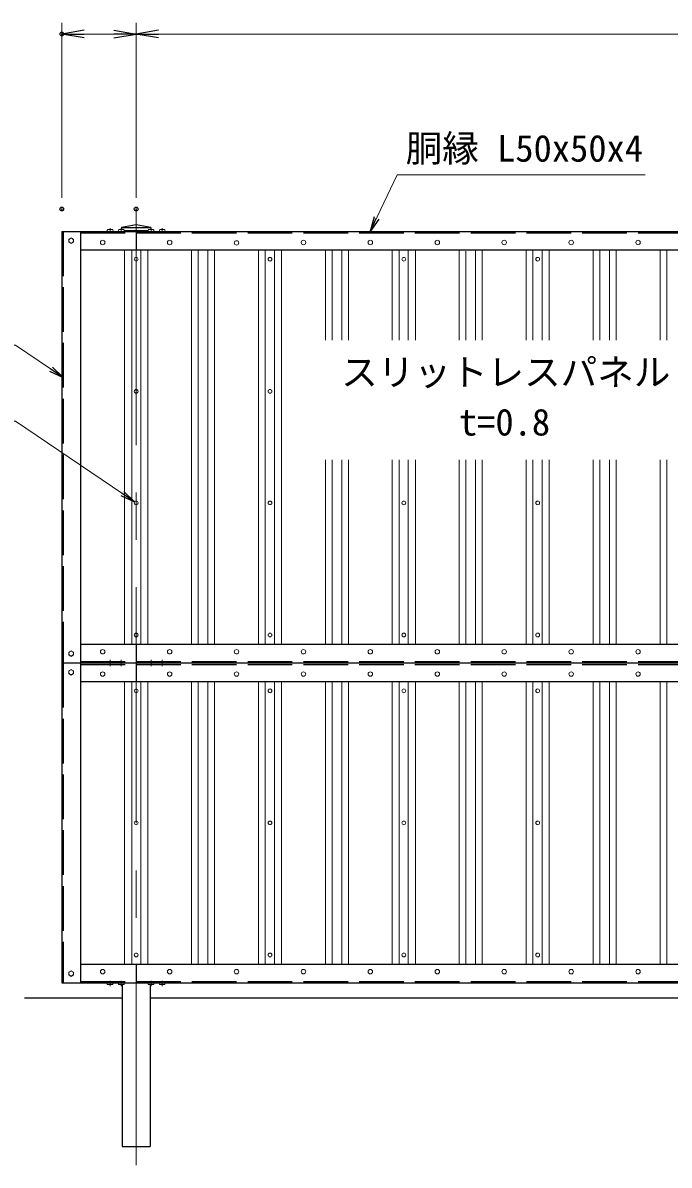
# Model space of a CAD drawing. Units: millimetres, scale not verified. Extents: x -6300 to 6300, y -4455 to 4455.
# Drawn here: x -4182 to -2444, y -384 to 2687 of the extents above; entities that cross this region are included whole.
import ezdxf
from ezdxf.enums import TextEntityAlignment as Align

# ---------------------------------------------------------------- set-up
doc = ezdxf.new("R2010")
doc.units = ezdxf.units.MM
doc.header["$LTSCALE"] = 20
doc.header["$PDMODE"] = 32
doc.header["$PDSIZE"] = 10
doc.linetypes.add('DASHED', pattern=[7.5, 6, -1.5])
doc.linetypes.add('USER1', pattern=[50.8, 31.75, -6.35, 6.35, -6.35])
for name, color, linetype, lineweight in [('0-0_D-STR4', 7, 'Continuous', 25), ('0-1_D-STR1', 1, 'Continuous', 25), ('0-2_D-BMK', 2, 'USER1', 13), ('0-3_D-STR3', 3, 'Continuous', 13), ('0-4_D-STR2', 7, 'Continuous', 13), ('0-5_0', 7, 'Continuous', 25), ('0-6_D-STR-DIM', 7, 'Continuous', 13), ('0-8_D-STR-TXT', 7, 'Continuous', 13)]:
    doc.layers.add(name, color=color, linetype=linetype, lineweight=lineweight)
doc.layers.add('0-7_Defpoints', color=8, linetype='Continuous')
doc.styles.add('ＭＳ ゴシック', font='')
doc.styles.get('ＭＳ ゴシック').set_extended_font_data('MS Gothic')

# ---------------------------------------------------------------- blocks, each defined once
blk = doc.blocks.new('_Open')
at = {"layer": '0-5_0'}
blk.add_line((-20, 3.333), (0, 0), dxfattribs=at)
blk.add_lwpolyline([(-20, -3.333), (0, 0), (-20, 0)], dxfattribs=at)

msp = doc.modelspace()

# ---------------------------------------------------------------- linework, layer by layer
at = {"layer": '0-0_D-STR4'}
for p, q in [((-4177.46, 66.36), (-3914.96, 66.36)), ((-3839.96, 66.36), (-2114.96, 66.36))]:
    msp.add_line(p, q, dxfattribs=at)
at = {"layer": '0-1_D-STR1'}
for p, q in [((-4077.46, 2126.36), (-1626.46, 2126.36)), ((-4077.46, 2126.36), (-4077.46, 966.36)), ((-4027.46, 2126.36), (-4027.46, 966.36)), ((-3916.96, 2136.36), (-3837.96, 2136.36)), ((-3909.6, 2128.36), (-3845.33, 2128.36)), ((-3877.46, 2126.36), (-3877.46, 2076.36)), ((-3837.96, 2136.36), (-3837.96, 2131.16)), ((-4027.46, 2076.36), (-1626.46, 2076.36)), ((-4027.46, 2076.36), (-1626.46, 2076.36)), ((-4027.46, 1016.36), (-1626.46, 1016.36)), ((-3877.46, 1016.36), (-3877.46, 966.36)), ((-4077.46, 966.36), (-1626.46, 966.36)), ((-4077.46, 966.36), (-1626.46, 966.36)), ((-4077.46, 966.36), (-4077.46, 106.36)), ((-4027.46, 966.36), (-4027.46, 106.36)), ((-3877.46, 966.36), (-3877.46, 916.36)), ((-4027.46, 916.36), (-1626.46, 916.36)), ((-4027.46, 916.36), (-1626.46, 916.36)), ((-4027.46, 156.36), (-1626.46, 156.36)), ((-4027.46, 156.36), (-1626.46, 156.36)), ((-3877.46, 156.36), (-3877.46, 106.36)), ((-4077.46, 106.36), (-1626.46, 106.36)), ((-3914.96, 101.56), (-3914.96, -333.64)), ((-3839.96, 101.56), (-3839.96, -333.64)), ((-3914.96, -333.64), (-3839.96, -333.64))]:
    msp.add_line(p, q, dxfattribs=at)
at = {"layer": '0-1_D-STR1', "linetype": 'DASHED'}
for p, q in [((-4073.46, 2126.36), (-4073.46, 966.36)), ((-4027.46, 2122.36), (-1626.46, 2122.36)), ((-4073.46, 966.36), (-4073.46, 106.36)), ((-4027.46, 970.36), (-1626.46, 970.36)), ((-4027.46, 962.36), (-1626.46, 962.36)), ((-4027.46, 110.36), (-1626.46, 110.36))]:
    msp.add_line(p, q, dxfattribs=at)
at = {"layer": '0-1_D-STR1'}
msp.add_lwpolyline([(-3837.96, 2136.36), (-3877.46, 2144.36), (-3916.96, 2136.36), (-3916.96, 2131.16)], dxfattribs=at)
at = {"layer": '0-2_D-BMK'}
for p, q in [((-3877.46, 2186.36), (-3877.46, -383.64)), ((-3947.46, 2120.49), (-3947.46, 2134.91)), ((-3917.46, 2120.49), (-3917.46, 2134.91)), ((-3837.46, 2120.49), (-3837.46, 2134.91)), ((-3807.46, 2120.49), (-3807.46, 2134.91)), ((-3947.46, 960.49), (-3947.46, 974.91)), ((-3947.46, 972.24), (-3947.46, 957.82)), ((-3917.46, 960.49), (-3917.46, 974.91)), ((-3917.46, 972.24), (-3917.46, 957.82)), ((-3837.46, 960.49), (-3837.46, 974.91)), ((-3837.46, 972.24), (-3837.46, 957.82)), ((-3807.46, 960.49), (-3807.46, 974.91)), ((-3807.46, 972.24), (-3807.46, 957.82)), ((-3947.46, 112.24), (-3947.46, 97.82)), ((-3917.46, 112.24), (-3917.46, 97.82)), ((-3837.46, 112.24), (-3837.46, 97.82)), ((-3807.46, 112.24), (-3807.46, 97.82))]:
    msp.add_line(p, q, dxfattribs=at)
at = {"layer": '0-3_D-STR3'}
for p, q in [((-3939.46, 2126.36), (-3955.46, 2126.36)), ((-3940.96, 2131.16), (-3953.96, 2131.16)), ((-3909.46, 2126.36), (-3925.46, 2126.36)), ((-3910.96, 2131.16), (-3923.96, 2131.16)), ((-3829.46, 2126.36), (-3845.46, 2126.36)), ((-3830.96, 2131.16), (-3843.96, 2131.16)), ((-3799.46, 2126.36), (-3815.46, 2126.36)), ((-3800.96, 2131.16), (-3813.96, 2131.16)), ((-3829.46, 966.36), (-3845.46, 966.36)), ((-3799.46, 966.36), (-3815.46, 966.36)), ((-3939.46, 106.36), (-3955.46, 106.36)), ((-3940.96, 101.56), (-3953.96, 101.56)), ((-3909.46, 106.36), (-3925.46, 106.36)), ((-3910.96, 101.56), (-3923.96, 101.56)), ((-3829.46, 106.36), (-3845.46, 106.36)), ((-3830.96, 101.56), (-3843.96, 101.56)), ((-3799.46, 106.36), (-3815.46, 106.36)), ((-3800.96, 101.56), (-3813.96, 101.56))]:
    msp.add_line(p, q, dxfattribs=at)
for points in [[(-4058.96, 2097.61), (-4052.46, 2093.86), (-4045.96, 2097.61), (-4045.96, 2105.12), (-4052.46, 2108.87), (-4058.96, 2105.12)], [(-4058.96, 995.12), (-4052.46, 998.87), (-4045.96, 995.12), (-4045.96, 987.61), (-4052.46, 983.86), (-4058.96, 987.61)], [(-4058.96, 937.61), (-4052.46, 933.86), (-4045.96, 937.61), (-4045.96, 945.12), (-4052.46, 948.87), (-4058.96, 945.12)], [(-4058.96, 135.12), (-4052.46, 138.87), (-4045.96, 135.12), (-4045.96, 127.61), (-4052.46, 123.86), (-4058.96, 127.61)]]:
    msp.add_lwpolyline(points, close=True, dxfattribs=at)
for centre, radius in [((-4052.46, 2101.36), 6.3), ((-3967.46, 2096.36), 6), ((-3787.46, 2096.36), 6), ((-3607.46, 2095.36), 6), ((-3427.46, 2096.36), 6), ((-3247.46, 2096.36), 6), ((-3067.46, 2096.36), 6), ((-2887.46, 2096.36), 6), ((-2707.46, 2096.36), 6), ((-2527.46, 2096.36), 6), ((-3877.46, 2051.36), 5), ((-3517.46, 2051.36), 5), ((-3157.46, 2051.36), 5), ((-2797.46, 2051.36), 5), ((-3877.46, 1696.36), 5), ((-3517.46, 1696.36), 5), ((-3877.46, 1396.36), 5), ((-3517.46, 1396.36), 5), ((-3157.46, 1396.36), 5), ((-2797.46, 1396.36), 5), ((-3877.46, 1041.36), 5), ((-3517.46, 1041.36), 5), ((-3157.46, 1041.36), 5), ((-2797.46, 1041.36), 5), ((-4052.46, 991.36), 6.3), ((-3967.46, 996.36), 6), ((-3967.46, 996.36), 6), ((-3787.46, 996.36), 6), ((-3607.46, 996.36), 6), ((-3427.46, 996.36), 6), ((-3247.46, 996.36), 6), ((-3067.46, 996.36), 6), ((-2887.46, 996.36), 6), ((-2707.46, 996.36), 6), ((-2527.46, 996.36), 6), ((-4052.46, 941.36), 6.3), ((-3967.46, 936.36), 6), ((-3787.46, 936.36), 6), ((-3607.46, 936.36), 6), ((-3427.46, 936.36), 6), ((-3247.46, 936.36), 6), ((-3067.46, 936.36), 6), ((-2887.46, 936.36), 6), ((-2707.46, 936.36), 6), ((-2527.46, 936.36), 6), ((-3877.46, 891.36), 5), ((-3517.46, 891.36), 5), ((-3157.46, 891.36), 5), ((-2797.46, 891.36), 5), ((-3877.46, 536.36), 5), ((-3517.46, 536.36), 5), ((-3157.46, 536.36), 5), ((-2797.46, 536.36), 5), ((-3877.46, 181.36), 5), ((-3517.46, 181.36), 5), ((-3157.46, 181.36), 5), ((-2797.46, 181.36), 5), ((-4052.46, 131.36), 6.3), ((-3967.46, 136.36), 6), ((-3967.46, 136.36), 6), ((-3787.46, 136.36), 6), ((-3607.46, 136.36), 6), ((-3427.46, 136.36), 6), ((-3247.46, 136.36), 6), ((-3067.46, 136.36), 6), ((-2887.46, 136.36), 6), ((-2707.46, 136.36), 6), ((-2527.46, 136.36), 6)]:
    msp.add_circle(centre, radius, dxfattribs=at)
for centre, major_axis, start_param, end_param in [((-3953.96, 2126.36), (0, -4.8), 3.1415927, 4.712389), ((-3940.96, 2126.36), (0, -4.8), 1.5707963, 3.1415927), ((-3923.96, 2126.36), (0, -4.8), 3.1415927, 4.712389), ((-3910.96, 2126.36), (0, -4.8), 1.5707963, 3.1415927), ((-3843.96, 2126.36), (0, -4.8), 3.1415927, 4.712389), ((-3830.96, 2126.36), (0, -4.8), 1.5707963, 3.1415927), ((-3813.96, 2126.36), (0, -4.8), 3.1415927, 4.712389), ((-3800.96, 2126.36), (0, -4.8), 1.5707963, 3.1415927), ((-3953.96, 106.36), (0, 4.8), 1.5707963, 3.1415927), ((-3940.96, 106.36), (0, 4.8), 3.1415927, 4.712389), ((-3923.96, 106.36), (0, 4.8), 1.5707963, 3.1415927), ((-3910.96, 106.36), (0, 4.8), 3.1415927, 4.712389), ((-3843.96, 106.36), (0, 4.8), 1.5707963, 3.1415927), ((-3830.96, 106.36), (0, 4.8), 3.1415927, 4.712389), ((-3813.96, 106.36), (0, 4.8), 1.5707963, 3.1415927), ((-3800.96, 106.36), (0, 4.8), 3.1415927, 4.712389)]:
    msp.add_ellipse(centre, major_axis=major_axis, ratio=0.3125, start_param=start_param, end_param=end_param, dxfattribs=at)
at = {"layer": '0-4_D-STR2'}
for p, q in [((-3908.46, 2076.36), (-3908.46, 1016.36)), ((-3889.46, 2076.36), (-3889.46, 1016.36)), ((-3864.46, 2076.36), (-3864.46, 1016.36)), ((-3846.46, 2076.36), (-3846.46, 1016.36)), ((-3728.46, 2076.36), (-3728.46, 1016.36)), ((-3710.46, 2076.36), (-3710.46, 1016.36)), ((-3684.46, 2076.36), (-3684.46, 1016.36)), ((-3666.46, 2076.36), (-3666.46, 1016.36)), ((-3548.46, 2076.36), (-3548.46, 1016.36)), ((-3530.46, 2076.36), (-3530.46, 1016.36)), ((-3505.46, 2076.36), (-3505.46, 1016.36)), ((-3486.46, 2076.36), (-3486.46, 1016.36)), ((-3368.46, 2076.36), (-3368.46, 1833.86)), ((-3350.46, 2076.36), (-3350.46, 1833.86)), ((-3324.46, 2076.36), (-3324.46, 1833.86)), ((-3306.46, 2076.36), (-3306.46, 1833.86)), ((-3188.46, 2076.36), (-3188.46, 1833.86)), ((-3170.46, 2076.36), (-3170.46, 1833.86)), ((-3145.46, 2076.36), (-3145.46, 1833.86)), ((-3126.46, 2076.36), (-3126.46, 1833.86)), ((-3008.46, 2076.36), (-3008.46, 1833.86)), ((-2990.46, 2073.22), (-2990.46, 1833.86)), ((-2964.46, 2076.36), (-2964.46, 1833.86)), ((-2946.46, 2077.36), (-2946.46, 1833.86)), ((-2828.46, 2076.36), (-2828.46, 1833.86)), ((-2810.46, 2076.36), (-2810.46, 1833.86)), ((-2785.46, 2076.36), (-2785.46, 1833.86)), ((-2766.46, 2076.36), (-2766.46, 1833.86)), ((-2648.46, 2076.36), (-2648.46, 1833.86)), ((-2630.46, 2076.36), (-2630.46, 1833.86)), ((-2604.46, 2076.36), (-2604.46, 1833.86)), ((-2586.46, 2076.36), (-2586.46, 1833.86)), ((-2468.46, 2076.36), (-2468.46, 1833.86)), ((-2450.46, 2076.36), (-2450.46, 1833.86)), ((-3368.46, 1511.86), (-3368.46, 1016.36)), ((-3350.46, 1511.86), (-3350.46, 1016.36)), ((-3324.46, 1511.86), (-3324.46, 1016.36)), ((-3306.46, 1511.86), (-3306.46, 1016.36)), ((-3188.46, 1511.86), (-3188.46, 1016.36)), ((-3170.46, 1511.86), (-3170.46, 1016.36)), ((-3145.46, 1511.86), (-3145.46, 1016.36)), ((-3126.46, 1511.86), (-3126.46, 1016.36)), ((-3008.46, 1511.86), (-3008.46, 1016.36)), ((-2990.46, 1511.86), (-2990.46, 1016.36)), ((-2964.46, 1511.86), (-2964.46, 1016.36)), ((-2946.46, 1511.86), (-2946.46, 1016.36)), ((-2828.46, 1511.86), (-2828.46, 1016.36)), ((-2810.46, 1511.86), (-2810.46, 1016.36)), ((-2785.46, 1511.86), (-2785.46, 1016.36)), ((-2766.46, 1511.86), (-2766.46, 1016.36)), ((-2648.46, 1511.86), (-2648.46, 1016.36)), ((-2630.46, 1511.86), (-2630.46, 1016.36)), ((-2604.46, 1511.86), (-2604.46, 1016.36)), ((-2586.46, 1511.86), (-2586.46, 1016.36)), ((-2468.46, 1511.86), (-2468.46, 1016.36)), ((-2450.46, 1511.86), (-2450.46, 1016.36)), ((-3908.46, 916.36), (-3908.46, 156.36)), ((-3889.46, 916.36), (-3889.46, 156.36)), ((-3864.46, 916.36), (-3864.46, 156.36)), ((-3846.46, 916.36), (-3846.46, 156.36)), ((-3728.46, 916.36), (-3728.46, 156.36)), ((-3710.46, 916.36), (-3710.46, 156.36)), ((-3684.46, 916.36), (-3684.46, 156.36)), ((-3666.46, 916.36), (-3666.46, 156.36)), ((-3548.46, 916.36), (-3548.46, 156.36)), ((-3530.46, 916.36), (-3530.46, 156.36)), ((-3505.46, 916.36), (-3505.46, 156.36)), ((-3486.46, 916.36), (-3486.46, 156.36)), ((-3368.46, 916.36), (-3368.46, 156.36)), ((-3350.46, 916.36), (-3350.46, 156.36)), ((-3324.46, 916.36), (-3324.46, 156.36)), ((-3306.46, 916.36), (-3306.46, 156.36)), ((-3188.46, 916.36), (-3188.46, 156.36)), ((-3170.46, 916.36), (-3170.46, 156.36)), ((-3145.46, 916.36), (-3145.46, 156.36)), ((-3126.46, 916.36), (-3126.46, 156.36)), ((-3008.46, 916.36), (-3008.46, 156.36)), ((-2990.46, 916.36), (-2990.46, 156.36)), ((-2964.46, 916.36), (-2964.46, 156.36)), ((-2946.46, 916.36), (-2946.46, 156.36)), ((-2828.46, 916.36), (-2828.46, 156.36)), ((-2810.46, 916.36), (-2810.46, 156.36)), ((-2785.46, 916.36), (-2785.46, 156.36)), ((-2766.46, 916.36), (-2766.46, 156.36)), ((-2648.46, 916.36), (-2648.46, 156.36)), ((-2630.46, 916.36), (-2630.46, 156.36)), ((-2604.46, 916.36), (-2604.46, 156.36)), ((-2586.46, 916.36), (-2586.46, 156.36)), ((-2468.46, 916.36), (-2468.46, 156.36)), ((-2450.46, 916.36), (-2450.46, 156.36))]:
    msp.add_line(p, q, dxfattribs=at)
at = {"layer": '0-6_D-STR-DIM'}
for p, q in [((-4077.46, 2216.36), (-4077.46, 2686.86)), ((-3877.46, 2216.36), (-3877.46, 2686.86)), ((-3877.46, 2216.36), (-3877.46, 2686.86)), ((-3937.46, 2656.86), (-4017.46, 2656.86)), ((-3817.46, 2656.86), (-2137.46, 2656.86))]:
    msp.add_line(p, q, dxfattribs=at)
at = {"layer": '0-7_Defpoints'}
for p in [(-4077.46, 2656.86), (-4077.46, 2186.36), (-3877.46, 2186.36)]:
    msp.add_point(p, dxfattribs=at)
at = {"layer": '0-8_D-STR-TXT'}
for points in [[(-2508.79, 2277.92), (-3175.36, 2277.92), (-3247.37, 2128.17)], [(-4433.77, 1820.36), (-4201.68, 1820.36), (-4075.12, 1734.54)], [(-4864.08, 1616.22), (-4201.68, 1616.22), (-3883.26, 1400.29)]]:
    msp.add_lwpolyline(points, dxfattribs=at)

# ---------------------------------------------------------------- block references
at = {"layer": '0-6_D-STR-DIM', "xscale": 3, "yscale": 3, "rotation": 180}
for p in [(-4077.46, 2656.86), (-3877.46, 2656.86)]:
    msp.add_blockref('_Open', p, dxfattribs=at)
at = {"layer": '0-6_D-STR-DIM', "xscale": 3, "yscale": 3}
msp.add_blockref('_Open', (-3877.46, 2656.86), dxfattribs=at)
at = {"layer": '0-8_D-STR-TXT', "xscale": 2, "yscale": 2}
for p, rotation in [((-3248.23, 2126.36), 244.3207), ((-4073.46, 1733.41), 325.85823), ((-3881.6, 1399.17), 325.85823)]:
    msp.add_blockref('_Open', p, dxfattribs=dict(at, rotation=rotation))

# ---------------------------------------------------------------- texts
at = {"layer": '0-8_D-STR-TXT', "style": 'ＭＳ ゴシック'}
for s, p in [('胴縁 L50x50x4', (-3152.57, 2292.04)), ('スリットレスパネル', (-3326.04, 1690.27)), ('t=0.8', (-3009.29, 1555.94))]:
    msp.add_text(s, height=72.14, dxfattribs=at).set_placement(p, align=Align.BOTTOM_LEFT)

doc.saveas('drawing.dxf')
